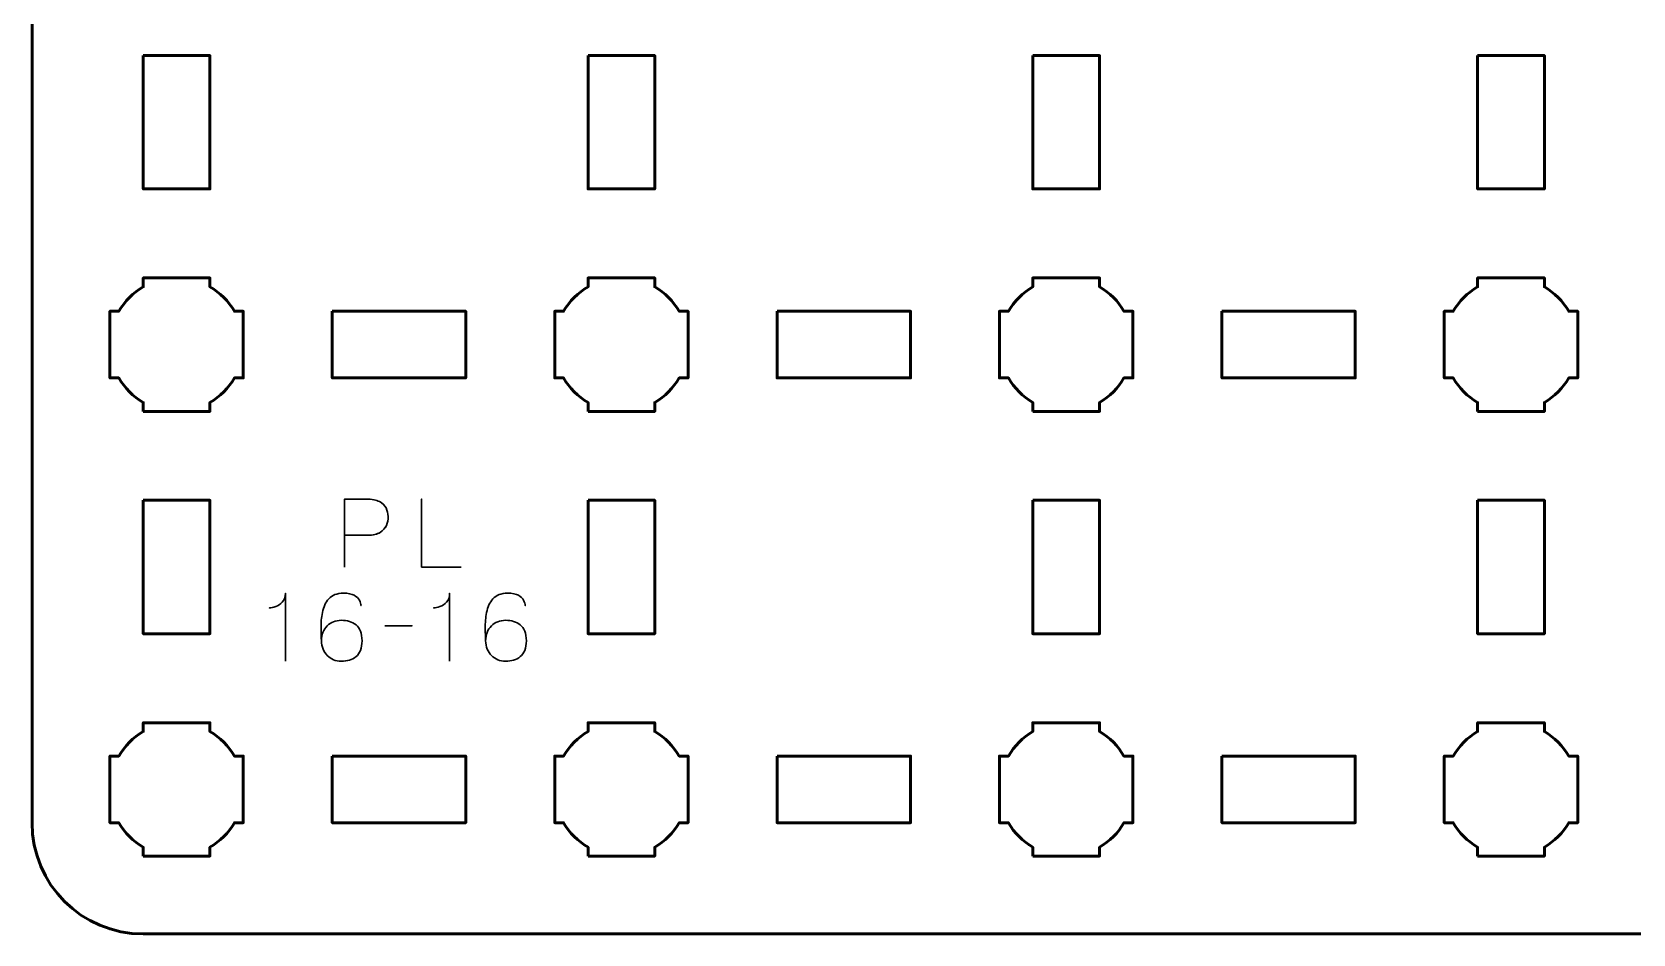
# Model space of a CAD drawing. Header units: centimetres. Extents: x -15.7 to 15.7, y -15.7 to 15.7.
# Drawn here: x -15.65 to -8.45, y -15.65 to -11.59 of the extents above; entities that cross this region are included whole.
import ezdxf

# ---------------------------------------------------------------- set-up
doc = ezdxf.new("R2010")
doc.units = ezdxf.units.CM
doc.header["$MEASUREMENT"] = 0
doc.layers.add('Layer 1', color=7, linetype='Continuous')

msp = doc.modelspace()

# ---------------------------------------------------------------- linework, layer by layer
at = {"layer": 'Layer 1', "lineweight": 53}
for points, knots in [([(-15.14993, 15.65004), (-15.14993, 15.65004), (15.14994, 15.65004), (15.14994, 15.65004), (15.14994, 15.65004), (15.42708, 15.65004), (15.65004, 15.42694), (15.65004, 15.14994), (15.65004, 15.14994), (15.65004, 15.14994), (15.65004, -15.14993), (15.65004, -15.14993), (15.65004, -15.14993), (15.65004, -15.42707), (15.42708, -15.65003), (15.14994, -15.65003), (15.14994, -15.65003), (15.14994, -15.65003), (-15.14993, -15.65003), (-15.14993, -15.65003), (-15.14993, -15.65003), (-15.42693, -15.65003), (-15.65003, -15.42707), (-15.65003, -15.14993), (-15.65003, -15.14993), (-15.65003, -15.14993), (-15.65003, 15.14994), (-15.65003, 15.14994), (-15.65003, 15.14994), (-15.65003, 15.42694), (-15.42693, 15.65004), (-15.14993, 15.65004)], [0, 0, 0, 0, 0.125, 0.125, 0.125, 0.125, 0.25, 0.25, 0.25, 0.25, 0.375, 0.375, 0.375, 0.375, 0.5, 0.5, 0.5, 0.5, 0.625, 0.625, 0.625, 0.625, 0.75, 0.75, 0.75, 0.75, 0.875, 0.875, 0.875, 0.875, 1, 1, 1, 1]), ([(-15.14993, -11.70001), (-15.14993, -11.70001), (-14.84993, -11.70001), (-14.84993, -11.70001), (-14.84993, -11.70001), (-14.84993, -11.70001), (-14.84993, -12.30002), (-14.84993, -12.30002), (-14.84993, -12.30002), (-14.84993, -12.30002), (-15.14993, -12.30002), (-15.14993, -12.30002), (-15.14993, -12.30002), (-15.14993, -12.30002), (-15.14993, -11.70001), (-15.14993, -11.70001)], [0, 0, 0, 0, 0.25, 0.25, 0.25, 0.25, 0.5, 0.5, 0.5, 0.5, 0.75, 0.75, 0.75, 0.75, 1, 1, 1, 1]), ([(-13.15, -11.70001), (-13.15, -11.70001), (-12.85, -11.70001), (-12.85, -11.70001), (-12.85, -11.70001), (-12.85, -11.70001), (-12.85, -12.30002), (-12.85, -12.30002), (-12.85, -12.30002), (-12.85, -12.30002), (-13.15, -12.30002), (-13.15, -12.30002), (-13.15, -12.30002), (-13.15, -12.30002), (-13.15, -11.70001), (-13.15, -11.70001)], [0, 0, 0, 0, 0.25, 0.25, 0.25, 0.25, 0.5, 0.5, 0.5, 0.5, 0.75, 0.75, 0.75, 0.75, 1, 1, 1, 1]), ([(-11.15007, -11.70001), (-11.15007, -11.70001), (-10.85006, -11.70001), (-10.85006, -11.70001), (-10.85006, -11.70001), (-10.85006, -11.70001), (-10.85006, -12.30002), (-10.85006, -12.30002), (-10.85006, -12.30002), (-10.85006, -12.30002), (-11.15007, -12.30002), (-11.15007, -12.30002), (-11.15007, -12.30002), (-11.15007, -12.30002), (-11.15007, -11.70001), (-11.15007, -11.70001)], [0, 0, 0, 0, 0.25, 0.25, 0.25, 0.25, 0.5, 0.5, 0.5, 0.5, 0.75, 0.75, 0.75, 0.75, 1, 1, 1, 1]), ([(-9.14996, -11.70001), (-9.14996, -11.70001), (-8.84995, -11.70001), (-8.84995, -11.70001), (-8.84995, -11.70001), (-8.84995, -11.70001), (-8.84995, -12.30002), (-8.84995, -12.30002), (-8.84995, -12.30002), (-8.84995, -12.30002), (-9.14996, -12.30002), (-9.14996, -12.30002), (-9.14996, -12.30002), (-9.14996, -12.30002), (-9.14996, -11.70001), (-9.14996, -11.70001)], [0, 0, 0, 0, 0.25, 0.25, 0.25, 0.25, 0.5, 0.5, 0.5, 0.5, 0.75, 0.75, 0.75, 0.75, 1, 1, 1, 1]), ([(-15.14993, -13.29993), (-15.14993, -13.29993), (-15.14993, -13.25982), (-15.14993, -13.25982), (-15.14993, -13.25982), (-15.19554, -13.2335), (-15.23347, -13.19547), (-15.25979, -13.15), (-15.25979, -13.15), (-15.25979, -13.15), (-15.3, -13.15), (-15.3, -13.15), (-15.3, -13.15), (-15.3, -13.15), (-15.3, -12.99993), (-15.3, -12.99993), (-15.3, -12.99993), (-15.3, -12.99993), (-15.3, -12.85), (-15.3, -12.85), (-15.3, -12.85), (-15.3, -12.85), (-15.25979, -12.85), (-15.25979, -12.85), (-15.25979, -12.85), (-15.23347, -12.80438), (-15.19554, -12.7665), (-15.14993, -12.74018), (-15.14993, -12.74018), (-15.14993, -12.74018), (-15.14993, -12.69993), (-15.14993, -12.69993), (-15.14993, -12.69993), (-15.14993, -12.69993), (-15, -12.69993), (-15, -12.69993), (-15, -12.69993), (-15, -12.69993), (-14.84993, -12.69993), (-14.84993, -12.69993), (-14.84993, -12.69993), (-14.84993, -12.69993), (-14.84993, -12.74018), (-14.84993, -12.74018), (-14.84993, -12.74018), (-14.80446, -12.7665), (-14.76643, -12.80438), (-14.74011, -12.85), (-14.74011, -12.85), (-14.74011, -12.85), (-14.7, -12.85), (-14.7, -12.85), (-14.7, -12.85), (-14.7, -12.85), (-14.7, -12.99993), (-14.7, -12.99993), (-14.7, -12.99993), (-14.7, -12.99993), (-14.7, -13.15), (-14.7, -13.15), (-14.7, -13.15), (-14.7, -13.15), (-14.74011, -13.15), (-14.74011, -13.15), (-14.74011, -13.15), (-14.76643, -13.19547), (-14.80446, -13.2335), (-14.84993, -13.25982), (-14.84993, -13.25982), (-14.84993, -13.25982), (-14.84993, -13.29993), (-14.84993, -13.29993), (-14.84993, -13.29993), (-14.84993, -13.29993), (-15, -13.29993), (-15, -13.29993), (-15, -13.29993), (-15, -13.29993), (-15.14993, -13.29993), (-15.14993, -13.29993)], [0, 0, 0, 0, 0.05, 0.05, 0.05, 0.05, 0.1, 0.1, 0.1, 0.1, 0.15, 0.15, 0.15, 0.15, 0.2, 0.2, 0.2, 0.2, 0.25, 0.25, 0.25, 0.25, 0.3, 0.3, 0.3, 0.3, 0.35, 0.35, 0.35, 0.35, 0.4, 0.4, 0.4, 0.4, 0.45, 0.45, 0.45, 0.45, 0.5, 0.5, 0.5, 0.5, 0.55, 0.55, 0.55, 0.55, 0.6, 0.6, 0.6, 0.6, 0.65, 0.65, 0.65, 0.65, 0.7, 0.7, 0.7, 0.7, 0.75, 0.75, 0.75, 0.75, 0.8, 0.8, 0.8, 0.8, 0.85, 0.85, 0.85, 0.85, 0.9, 0.9, 0.9, 0.9, 0.95, 0.95, 0.95, 0.95, 1, 1, 1, 1]), ([(-13.15, -13.29993), (-13.15, -13.29993), (-13.15, -13.25982), (-13.15, -13.25982), (-13.15, -13.25982), (-13.19547, -13.2335), (-13.2335, -13.19547), (-13.25982, -13.15), (-13.25982, -13.15), (-13.25982, -13.15), (-13.29993, -13.15), (-13.29993, -13.15), (-13.29993, -13.15), (-13.29993, -13.15), (-13.29993, -12.99993), (-13.29993, -12.99993), (-13.29993, -12.99993), (-13.29993, -12.99993), (-13.29993, -12.85), (-13.29993, -12.85), (-13.29993, -12.85), (-13.29993, -12.85), (-13.25982, -12.85), (-13.25982, -12.85), (-13.25982, -12.85), (-13.2335, -12.80438), (-13.19547, -12.7665), (-13.15, -12.74018), (-13.15, -12.74018), (-13.15, -12.74018), (-13.15, -12.69993), (-13.15, -12.69993), (-13.15, -12.69993), (-13.15, -12.69993), (-12.99993, -12.69993), (-12.99993, -12.69993), (-12.99993, -12.69993), (-12.99993, -12.69993), (-12.85, -12.69993), (-12.85, -12.69993), (-12.85, -12.69993), (-12.85, -12.69993), (-12.85, -12.74018), (-12.85, -12.74018), (-12.85, -12.74018), (-12.80452, -12.7665), (-12.76649, -12.80438), (-12.74018, -12.85), (-12.74018, -12.85), (-12.74018, -12.85), (-12.69992, -12.85), (-12.69992, -12.85), (-12.69992, -12.85), (-12.69992, -12.85), (-12.69992, -12.99993), (-12.69992, -12.99993), (-12.69992, -12.99993), (-12.69992, -12.99993), (-12.69992, -13.15), (-12.69992, -13.15), (-12.69992, -13.15), (-12.69992, -13.15), (-12.74018, -13.15), (-12.74018, -13.15), (-12.74018, -13.15), (-12.76649, -13.19547), (-12.80452, -13.2335), (-12.85, -13.25982), (-12.85, -13.25982), (-12.85, -13.25982), (-12.85, -13.29993), (-12.85, -13.29993), (-12.85, -13.29993), (-12.85, -13.29993), (-12.99993, -13.29993), (-12.99993, -13.29993), (-12.99993, -13.29993), (-12.99993, -13.29993), (-13.15, -13.29993), (-13.15, -13.29993)], [0, 0, 0, 0, 0.05, 0.05, 0.05, 0.05, 0.1, 0.1, 0.1, 0.1, 0.15, 0.15, 0.15, 0.15, 0.2, 0.2, 0.2, 0.2, 0.25, 0.25, 0.25, 0.25, 0.3, 0.3, 0.3, 0.3, 0.35, 0.35, 0.35, 0.35, 0.4, 0.4, 0.4, 0.4, 0.45, 0.45, 0.45, 0.45, 0.5, 0.5, 0.5, 0.5, 0.55, 0.55, 0.55, 0.55, 0.6, 0.6, 0.6, 0.6, 0.65, 0.65, 0.65, 0.65, 0.7, 0.7, 0.7, 0.7, 0.75, 0.75, 0.75, 0.75, 0.8, 0.8, 0.8, 0.8, 0.85, 0.85, 0.85, 0.85, 0.9, 0.9, 0.9, 0.9, 0.95, 0.95, 0.95, 0.95, 1, 1, 1, 1]), ([(-11.15007, -13.29993), (-11.15007, -13.29993), (-11.15007, -13.25982), (-11.15007, -13.25982), (-11.15007, -13.25982), (-11.19554, -13.2335), (-11.23343, -13.19547), (-11.25989, -13.15), (-11.25989, -13.15), (-11.25989, -13.15), (-11.3, -13.15), (-11.3, -13.15), (-11.3, -13.15), (-11.3, -13.15), (-11.3, -12.99993), (-11.3, -12.99993), (-11.3, -12.99993), (-11.3, -12.99993), (-11.3, -12.85), (-11.3, -12.85), (-11.3, -12.85), (-11.3, -12.85), (-11.25989, -12.85), (-11.25989, -12.85), (-11.25989, -12.85), (-11.23343, -12.80438), (-11.19554, -12.7665), (-11.15007, -12.74018), (-11.15007, -12.74018), (-11.15007, -12.74018), (-11.15007, -12.69993), (-11.15007, -12.69993), (-11.15007, -12.69993), (-11.15007, -12.69993), (-10.99999, -12.69993), (-10.99999, -12.69993), (-10.99999, -12.69993), (-10.99999, -12.69993), (-10.85006, -12.69993), (-10.85006, -12.69993), (-10.85006, -12.69993), (-10.85006, -12.69993), (-10.85006, -12.74018), (-10.85006, -12.74018), (-10.85006, -12.74018), (-10.80445, -12.7665), (-10.76653, -12.80438), (-10.74021, -12.85), (-10.74021, -12.85), (-10.74021, -12.85), (-10.69999, -12.85), (-10.69999, -12.85), (-10.69999, -12.85), (-10.69999, -12.85), (-10.69999, -12.99993), (-10.69999, -12.99993), (-10.69999, -12.99993), (-10.69999, -12.99993), (-10.69999, -13.15), (-10.69999, -13.15), (-10.69999, -13.15), (-10.69999, -13.15), (-10.74021, -13.15), (-10.74021, -13.15), (-10.74021, -13.15), (-10.76653, -13.19547), (-10.80445, -13.2335), (-10.85006, -13.25982), (-10.85006, -13.25982), (-10.85006, -13.25982), (-10.85006, -13.29993), (-10.85006, -13.29993), (-10.85006, -13.29993), (-10.85006, -13.29993), (-10.99999, -13.29993), (-10.99999, -13.29993), (-10.99999, -13.29993), (-10.99999, -13.29993), (-11.15007, -13.29993), (-11.15007, -13.29993)], [0, 0, 0, 0, 0.05, 0.05, 0.05, 0.05, 0.1, 0.1, 0.1, 0.1, 0.15, 0.15, 0.15, 0.15, 0.2, 0.2, 0.2, 0.2, 0.25, 0.25, 0.25, 0.25, 0.3, 0.3, 0.3, 0.3, 0.35, 0.35, 0.35, 0.35, 0.4, 0.4, 0.4, 0.4, 0.45, 0.45, 0.45, 0.45, 0.5, 0.5, 0.5, 0.5, 0.55, 0.55, 0.55, 0.55, 0.6, 0.6, 0.6, 0.6, 0.65, 0.65, 0.65, 0.65, 0.7, 0.7, 0.7, 0.7, 0.75, 0.75, 0.75, 0.75, 0.8, 0.8, 0.8, 0.8, 0.85, 0.85, 0.85, 0.85, 0.9, 0.9, 0.9, 0.9, 0.95, 0.95, 0.95, 0.95, 1, 1, 1, 1]), ([(-9.14996, -13.29993), (-9.14996, -13.29993), (-9.14996, -13.25982), (-9.14996, -13.25982), (-9.14996, -13.25982), (-9.19557, -13.2335), (-9.23346, -13.19547), (-9.25978, -13.15), (-9.25978, -13.15), (-9.25978, -13.15), (-9.30003, -13.15), (-9.30003, -13.15), (-9.30003, -13.15), (-9.30003, -13.15), (-9.30003, -12.99993), (-9.30003, -12.99993), (-9.30003, -12.99993), (-9.30003, -12.99993), (-9.30003, -12.85), (-9.30003, -12.85), (-9.30003, -12.85), (-9.30003, -12.85), (-9.25978, -12.85), (-9.25978, -12.85), (-9.25978, -12.85), (-9.23346, -12.80438), (-9.19557, -12.7665), (-9.14996, -12.74018), (-9.14996, -12.74018), (-9.14996, -12.74018), (-9.14996, -12.69993), (-9.14996, -12.69993), (-9.14996, -12.69993), (-9.14996, -12.69993), (-9.00003, -12.69993), (-9.00003, -12.69993), (-9.00003, -12.69993), (-9.00003, -12.69993), (-8.84995, -12.69993), (-8.84995, -12.69993), (-8.84995, -12.69993), (-8.84995, -12.69993), (-8.84995, -12.74018), (-8.84995, -12.74018), (-8.84995, -12.74018), (-8.80448, -12.7665), (-8.76645, -12.80438), (-8.74013, -12.85), (-8.74013, -12.85), (-8.74013, -12.85), (-8.70002, -12.85), (-8.70002, -12.85), (-8.70002, -12.85), (-8.70002, -12.85), (-8.70002, -12.99993), (-8.70002, -12.99993), (-8.70002, -12.99993), (-8.70002, -12.99993), (-8.70002, -13.15), (-8.70002, -13.15), (-8.70002, -13.15), (-8.70002, -13.15), (-8.74013, -13.15), (-8.74013, -13.15), (-8.74013, -13.15), (-8.76645, -13.19547), (-8.80448, -13.2335), (-8.84995, -13.25982), (-8.84995, -13.25982), (-8.84995, -13.25982), (-8.84995, -13.29993), (-8.84995, -13.29993), (-8.84995, -13.29993), (-8.84995, -13.29993), (-9.00003, -13.29993), (-9.00003, -13.29993), (-9.00003, -13.29993), (-9.00003, -13.29993), (-9.14996, -13.29993), (-9.14996, -13.29993)], [0, 0, 0, 0, 0.05, 0.05, 0.05, 0.05, 0.1, 0.1, 0.1, 0.1, 0.15, 0.15, 0.15, 0.15, 0.2, 0.2, 0.2, 0.2, 0.25, 0.25, 0.25, 0.25, 0.3, 0.3, 0.3, 0.3, 0.35, 0.35, 0.35, 0.35, 0.4, 0.4, 0.4, 0.4, 0.45, 0.45, 0.45, 0.45, 0.5, 0.5, 0.5, 0.5, 0.55, 0.55, 0.55, 0.55, 0.6, 0.6, 0.6, 0.6, 0.65, 0.65, 0.65, 0.65, 0.7, 0.7, 0.7, 0.7, 0.75, 0.75, 0.75, 0.75, 0.8, 0.8, 0.8, 0.8, 0.85, 0.85, 0.85, 0.85, 0.9, 0.9, 0.9, 0.9, 0.95, 0.95, 0.95, 0.95, 1, 1, 1, 1]), ([(-14.29998, -12.85), (-14.29998, -12.85), (-13.69998, -12.85), (-13.69998, -12.85), (-13.69998, -12.85), (-13.69998, -12.85), (-13.69998, -13.15), (-13.69998, -13.15), (-13.69998, -13.15), (-13.69998, -13.15), (-14.29998, -13.15), (-14.29998, -13.15), (-14.29998, -13.15), (-14.29998, -13.15), (-14.29998, -12.85), (-14.29998, -12.85)], [0, 0, 0, 0, 0.25, 0.25, 0.25, 0.25, 0.5, 0.5, 0.5, 0.5, 0.75, 0.75, 0.75, 0.75, 1, 1, 1, 1]), ([(-12.30002, -12.85), (-12.30002, -12.85), (-11.70001, -12.85), (-11.70001, -12.85), (-11.70001, -12.85), (-11.70001, -12.85), (-11.70001, -13.15), (-11.70001, -13.15), (-11.70001, -13.15), (-11.70001, -13.15), (-12.30002, -13.15), (-12.30002, -13.15), (-12.30002, -13.15), (-12.30002, -13.15), (-12.30002, -12.85), (-12.30002, -12.85)], [0, 0, 0, 0, 0.25, 0.25, 0.25, 0.25, 0.5, 0.5, 0.5, 0.5, 0.75, 0.75, 0.75, 0.75, 1, 1, 1, 1]), ([(-10.29994, -12.85), (-10.29994, -12.85), (-9.69994, -12.85), (-9.69994, -12.85), (-9.69994, -12.85), (-9.69994, -12.85), (-9.69994, -13.15), (-9.69994, -13.15), (-9.69994, -13.15), (-9.69994, -13.15), (-10.29994, -13.15), (-10.29994, -13.15), (-10.29994, -13.15), (-10.29994, -13.15), (-10.29994, -12.85), (-10.29994, -12.85)], [0, 0, 0, 0, 0.25, 0.25, 0.25, 0.25, 0.5, 0.5, 0.5, 0.5, 0.75, 0.75, 0.75, 0.75, 1, 1, 1, 1]), ([(-15.14993, -13.69998), (-15.14993, -13.69998), (-14.84993, -13.69998), (-14.84993, -13.69998), (-14.84993, -13.69998), (-14.84993, -13.69998), (-14.84993, -14.29998), (-14.84993, -14.29998), (-14.84993, -14.29998), (-14.84993, -14.29998), (-15.14993, -14.29998), (-15.14993, -14.29998), (-15.14993, -14.29998), (-15.14993, -14.29998), (-15.14993, -13.69998), (-15.14993, -13.69998)], [0, 0, 0, 0, 0.25, 0.25, 0.25, 0.25, 0.5, 0.5, 0.5, 0.5, 0.75, 0.75, 0.75, 0.75, 1, 1, 1, 1]), ([(-13.15, -13.69998), (-13.15, -13.69998), (-12.85, -13.69998), (-12.85, -13.69998), (-12.85, -13.69998), (-12.85, -13.69998), (-12.85, -14.29998), (-12.85, -14.29998), (-12.85, -14.29998), (-12.85, -14.29998), (-13.15, -14.29998), (-13.15, -14.29998), (-13.15, -14.29998), (-13.15, -14.29998), (-13.15, -13.69998), (-13.15, -13.69998)], [0, 0, 0, 0, 0.25, 0.25, 0.25, 0.25, 0.5, 0.5, 0.5, 0.5, 0.75, 0.75, 0.75, 0.75, 1, 1, 1, 1]), ([(-11.15007, -13.69998), (-11.15007, -13.69998), (-10.85006, -13.69998), (-10.85006, -13.69998), (-10.85006, -13.69998), (-10.85006, -13.69998), (-10.85006, -14.29998), (-10.85006, -14.29998), (-10.85006, -14.29998), (-10.85006, -14.29998), (-11.15007, -14.29998), (-11.15007, -14.29998), (-11.15007, -14.29998), (-11.15007, -14.29998), (-11.15007, -13.69998), (-11.15007, -13.69998)], [0, 0, 0, 0, 0.25, 0.25, 0.25, 0.25, 0.5, 0.5, 0.5, 0.5, 0.75, 0.75, 0.75, 0.75, 1, 1, 1, 1]), ([(-9.14996, -13.69998), (-9.14996, -13.69998), (-8.84995, -13.69998), (-8.84995, -13.69998), (-8.84995, -13.69998), (-8.84995, -13.69998), (-8.84995, -14.29998), (-8.84995, -14.29998), (-8.84995, -14.29998), (-8.84995, -14.29998), (-9.14996, -14.29998), (-9.14996, -14.29998), (-9.14996, -14.29998), (-9.14996, -14.29998), (-9.14996, -13.69998), (-9.14996, -13.69998)], [0, 0, 0, 0, 0.25, 0.25, 0.25, 0.25, 0.5, 0.5, 0.5, 0.5, 0.75, 0.75, 0.75, 0.75, 1, 1, 1, 1]), ([(-15.14993, -15.3), (-15.14993, -15.3), (-15.14993, -15.25975), (-15.14993, -15.25975), (-15.14993, -15.25975), (-15.19554, -15.23343), (-15.23347, -15.19541), (-15.25979, -15.14993), (-15.25979, -15.14993), (-15.25979, -15.14993), (-15.3, -15.14993), (-15.3, -15.14993), (-15.3, -15.14993), (-15.3, -15.14993), (-15.3, -15), (-15.3, -15), (-15.3, -15), (-15.3, -15), (-15.3, -14.84993), (-15.3, -14.84993), (-15.3, -14.84993), (-15.3, -14.84993), (-15.25979, -14.84993), (-15.25979, -14.84993), (-15.25979, -14.84993), (-15.23347, -14.80446), (-15.19554, -14.76643), (-15.14993, -14.74011), (-15.14993, -14.74011), (-15.14993, -14.74011), (-15.14993, -14.7), (-15.14993, -14.7), (-15.14993, -14.7), (-15.14993, -14.7), (-15, -14.7), (-15, -14.7), (-15, -14.7), (-15, -14.7), (-14.84993, -14.7), (-14.84993, -14.7), (-14.84993, -14.7), (-14.84993, -14.7), (-14.84993, -14.74011), (-14.84993, -14.74011), (-14.84993, -14.74011), (-14.80446, -14.76643), (-14.76643, -14.80446), (-14.74011, -14.84993), (-14.74011, -14.84993), (-14.74011, -14.84993), (-14.7, -14.84993), (-14.7, -14.84993), (-14.7, -14.84993), (-14.7, -14.84993), (-14.7, -15), (-14.7, -15), (-14.7, -15), (-14.7, -15), (-14.7, -15.14993), (-14.7, -15.14993), (-14.7, -15.14993), (-14.7, -15.14993), (-14.74011, -15.14993), (-14.74011, -15.14993), (-14.74011, -15.14993), (-14.76643, -15.19541), (-14.80446, -15.23343), (-14.84993, -15.25975), (-14.84993, -15.25975), (-14.84993, -15.25975), (-14.84993, -15.3), (-14.84993, -15.3), (-14.84993, -15.3), (-14.84993, -15.3), (-15, -15.3), (-15, -15.3), (-15, -15.3), (-15, -15.3), (-15.14993, -15.3), (-15.14993, -15.3)], [0, 0, 0, 0, 0.05, 0.05, 0.05, 0.05, 0.1, 0.1, 0.1, 0.1, 0.15, 0.15, 0.15, 0.15, 0.2, 0.2, 0.2, 0.2, 0.25, 0.25, 0.25, 0.25, 0.3, 0.3, 0.3, 0.3, 0.35, 0.35, 0.35, 0.35, 0.4, 0.4, 0.4, 0.4, 0.45, 0.45, 0.45, 0.45, 0.5, 0.5, 0.5, 0.5, 0.55, 0.55, 0.55, 0.55, 0.6, 0.6, 0.6, 0.6, 0.65, 0.65, 0.65, 0.65, 0.7, 0.7, 0.7, 0.7, 0.75, 0.75, 0.75, 0.75, 0.8, 0.8, 0.8, 0.8, 0.85, 0.85, 0.85, 0.85, 0.9, 0.9, 0.9, 0.9, 0.95, 0.95, 0.95, 0.95, 1, 1, 1, 1]), ([(-13.15, -15.3), (-13.15, -15.3), (-13.15, -15.25975), (-13.15, -15.25975), (-13.15, -15.25975), (-13.19547, -15.23343), (-13.2335, -15.19541), (-13.25982, -15.14993), (-13.25982, -15.14993), (-13.25982, -15.14993), (-13.29993, -15.14993), (-13.29993, -15.14993), (-13.29993, -15.14993), (-13.29993, -15.14993), (-13.29993, -15), (-13.29993, -15), (-13.29993, -15), (-13.29993, -15), (-13.29993, -14.84993), (-13.29993, -14.84993), (-13.29993, -14.84993), (-13.29993, -14.84993), (-13.25982, -14.84993), (-13.25982, -14.84993), (-13.25982, -14.84993), (-13.2335, -14.80446), (-13.19547, -14.76643), (-13.15, -14.74011), (-13.15, -14.74011), (-13.15, -14.74011), (-13.15, -14.7), (-13.15, -14.7), (-13.15, -14.7), (-13.15, -14.7), (-12.99993, -14.7), (-12.99993, -14.7), (-12.99993, -14.7), (-12.99993, -14.7), (-12.85, -14.7), (-12.85, -14.7), (-12.85, -14.7), (-12.85, -14.7), (-12.85, -14.74011), (-12.85, -14.74011), (-12.85, -14.74011), (-12.80452, -14.76643), (-12.76649, -14.80446), (-12.74018, -14.84993), (-12.74018, -14.84993), (-12.74018, -14.84993), (-12.69992, -14.84993), (-12.69992, -14.84993), (-12.69992, -14.84993), (-12.69992, -14.84993), (-12.69992, -15), (-12.69992, -15), (-12.69992, -15), (-12.69992, -15), (-12.69992, -15.14993), (-12.69992, -15.14993), (-12.69992, -15.14993), (-12.69992, -15.14993), (-12.74018, -15.14993), (-12.74018, -15.14993), (-12.74018, -15.14993), (-12.76649, -15.19541), (-12.80452, -15.23343), (-12.85, -15.25975), (-12.85, -15.25975), (-12.85, -15.25975), (-12.85, -15.3), (-12.85, -15.3), (-12.85, -15.3), (-12.85, -15.3), (-12.99993, -15.3), (-12.99993, -15.3), (-12.99993, -15.3), (-12.99993, -15.3), (-13.15, -15.3), (-13.15, -15.3)], [0, 0, 0, 0, 0.05, 0.05, 0.05, 0.05, 0.1, 0.1, 0.1, 0.1, 0.15, 0.15, 0.15, 0.15, 0.2, 0.2, 0.2, 0.2, 0.25, 0.25, 0.25, 0.25, 0.3, 0.3, 0.3, 0.3, 0.35, 0.35, 0.35, 0.35, 0.4, 0.4, 0.4, 0.4, 0.45, 0.45, 0.45, 0.45, 0.5, 0.5, 0.5, 0.5, 0.55, 0.55, 0.55, 0.55, 0.6, 0.6, 0.6, 0.6, 0.65, 0.65, 0.65, 0.65, 0.7, 0.7, 0.7, 0.7, 0.75, 0.75, 0.75, 0.75, 0.8, 0.8, 0.8, 0.8, 0.85, 0.85, 0.85, 0.85, 0.9, 0.9, 0.9, 0.9, 0.95, 0.95, 0.95, 0.95, 1, 1, 1, 1]), ([(-11.15007, -15.3), (-11.15007, -15.3), (-11.15007, -15.25975), (-11.15007, -15.25975), (-11.15007, -15.25975), (-11.19554, -15.23343), (-11.23343, -15.19541), (-11.25989, -15.14993), (-11.25989, -15.14993), (-11.25989, -15.14993), (-11.3, -15.14993), (-11.3, -15.14993), (-11.3, -15.14993), (-11.3, -15.14993), (-11.3, -15), (-11.3, -15), (-11.3, -15), (-11.3, -15), (-11.3, -14.84993), (-11.3, -14.84993), (-11.3, -14.84993), (-11.3, -14.84993), (-11.25989, -14.84993), (-11.25989, -14.84993), (-11.25989, -14.84993), (-11.23343, -14.80446), (-11.19554, -14.76643), (-11.15007, -14.74011), (-11.15007, -14.74011), (-11.15007, -14.74011), (-11.15007, -14.7), (-11.15007, -14.7), (-11.15007, -14.7), (-11.15007, -14.7), (-10.99999, -14.7), (-10.99999, -14.7), (-10.99999, -14.7), (-10.99999, -14.7), (-10.85006, -14.7), (-10.85006, -14.7), (-10.85006, -14.7), (-10.85006, -14.7), (-10.85006, -14.74011), (-10.85006, -14.74011), (-10.85006, -14.74011), (-10.80445, -14.76643), (-10.76653, -14.80446), (-10.74021, -14.84993), (-10.74021, -14.84993), (-10.74021, -14.84993), (-10.69999, -14.84993), (-10.69999, -14.84993), (-10.69999, -14.84993), (-10.69999, -14.84993), (-10.69999, -15), (-10.69999, -15), (-10.69999, -15), (-10.69999, -15), (-10.69999, -15.14993), (-10.69999, -15.14993), (-10.69999, -15.14993), (-10.69999, -15.14993), (-10.74021, -15.14993), (-10.74021, -15.14993), (-10.74021, -15.14993), (-10.76653, -15.19541), (-10.80445, -15.23343), (-10.85006, -15.25975), (-10.85006, -15.25975), (-10.85006, -15.25975), (-10.85006, -15.3), (-10.85006, -15.3), (-10.85006, -15.3), (-10.85006, -15.3), (-10.99999, -15.3), (-10.99999, -15.3), (-10.99999, -15.3), (-10.99999, -15.3), (-11.15007, -15.3), (-11.15007, -15.3)], [0, 0, 0, 0, 0.05, 0.05, 0.05, 0.05, 0.1, 0.1, 0.1, 0.1, 0.15, 0.15, 0.15, 0.15, 0.2, 0.2, 0.2, 0.2, 0.25, 0.25, 0.25, 0.25, 0.3, 0.3, 0.3, 0.3, 0.35, 0.35, 0.35, 0.35, 0.4, 0.4, 0.4, 0.4, 0.45, 0.45, 0.45, 0.45, 0.5, 0.5, 0.5, 0.5, 0.55, 0.55, 0.55, 0.55, 0.6, 0.6, 0.6, 0.6, 0.65, 0.65, 0.65, 0.65, 0.7, 0.7, 0.7, 0.7, 0.75, 0.75, 0.75, 0.75, 0.8, 0.8, 0.8, 0.8, 0.85, 0.85, 0.85, 0.85, 0.9, 0.9, 0.9, 0.9, 0.95, 0.95, 0.95, 0.95, 1, 1, 1, 1]), ([(-9.14996, -15.3), (-9.14996, -15.3), (-9.14996, -15.25975), (-9.14996, -15.25975), (-9.14996, -15.25975), (-9.19557, -15.23343), (-9.23346, -15.19541), (-9.25978, -15.14993), (-9.25978, -15.14993), (-9.25978, -15.14993), (-9.30003, -15.14993), (-9.30003, -15.14993), (-9.30003, -15.14993), (-9.30003, -15.14993), (-9.30003, -15), (-9.30003, -15), (-9.30003, -15), (-9.30003, -15), (-9.30003, -14.84993), (-9.30003, -14.84993), (-9.30003, -14.84993), (-9.30003, -14.84993), (-9.25978, -14.84993), (-9.25978, -14.84993), (-9.25978, -14.84993), (-9.23346, -14.80446), (-9.19557, -14.76643), (-9.14996, -14.74011), (-9.14996, -14.74011), (-9.14996, -14.74011), (-9.14996, -14.7), (-9.14996, -14.7), (-9.14996, -14.7), (-9.14996, -14.7), (-9.00003, -14.7), (-9.00003, -14.7), (-9.00003, -14.7), (-9.00003, -14.7), (-8.84995, -14.7), (-8.84995, -14.7), (-8.84995, -14.7), (-8.84995, -14.7), (-8.84995, -14.74011), (-8.84995, -14.74011), (-8.84995, -14.74011), (-8.80448, -14.76643), (-8.76645, -14.80446), (-8.74013, -14.84993), (-8.74013, -14.84993), (-8.74013, -14.84993), (-8.70002, -14.84993), (-8.70002, -14.84993), (-8.70002, -14.84993), (-8.70002, -14.84993), (-8.70002, -15), (-8.70002, -15), (-8.70002, -15), (-8.70002, -15), (-8.70002, -15.14993), (-8.70002, -15.14993), (-8.70002, -15.14993), (-8.70002, -15.14993), (-8.74013, -15.14993), (-8.74013, -15.14993), (-8.74013, -15.14993), (-8.76645, -15.19541), (-8.80448, -15.23343), (-8.84995, -15.25975), (-8.84995, -15.25975), (-8.84995, -15.25975), (-8.84995, -15.3), (-8.84995, -15.3), (-8.84995, -15.3), (-8.84995, -15.3), (-9.00003, -15.3), (-9.00003, -15.3), (-9.00003, -15.3), (-9.00003, -15.3), (-9.14996, -15.3), (-9.14996, -15.3)], [0, 0, 0, 0, 0.05, 0.05, 0.05, 0.05, 0.1, 0.1, 0.1, 0.1, 0.15, 0.15, 0.15, 0.15, 0.2, 0.2, 0.2, 0.2, 0.25, 0.25, 0.25, 0.25, 0.3, 0.3, 0.3, 0.3, 0.35, 0.35, 0.35, 0.35, 0.4, 0.4, 0.4, 0.4, 0.45, 0.45, 0.45, 0.45, 0.5, 0.5, 0.5, 0.5, 0.55, 0.55, 0.55, 0.55, 0.6, 0.6, 0.6, 0.6, 0.65, 0.65, 0.65, 0.65, 0.7, 0.7, 0.7, 0.7, 0.75, 0.75, 0.75, 0.75, 0.8, 0.8, 0.8, 0.8, 0.85, 0.85, 0.85, 0.85, 0.9, 0.9, 0.9, 0.9, 0.95, 0.95, 0.95, 0.95, 1, 1, 1, 1]), ([(-14.29998, -14.84993), (-14.29998, -14.84993), (-13.69998, -14.84993), (-13.69998, -14.84993), (-13.69998, -14.84993), (-13.69998, -14.84993), (-13.69998, -15.14993), (-13.69998, -15.14993), (-13.69998, -15.14993), (-13.69998, -15.14993), (-14.29998, -15.14993), (-14.29998, -15.14993), (-14.29998, -15.14993), (-14.29998, -15.14993), (-14.29998, -14.84993), (-14.29998, -14.84993)], [0, 0, 0, 0, 0.25, 0.25, 0.25, 0.25, 0.5, 0.5, 0.5, 0.5, 0.75, 0.75, 0.75, 0.75, 1, 1, 1, 1]), ([(-12.30002, -14.84993), (-12.30002, -14.84993), (-11.70001, -14.84993), (-11.70001, -14.84993), (-11.70001, -14.84993), (-11.70001, -14.84993), (-11.70001, -15.14993), (-11.70001, -15.14993), (-11.70001, -15.14993), (-11.70001, -15.14993), (-12.30002, -15.14993), (-12.30002, -15.14993), (-12.30002, -15.14993), (-12.30002, -15.14993), (-12.30002, -14.84993), (-12.30002, -14.84993)], [0, 0, 0, 0, 0.25, 0.25, 0.25, 0.25, 0.5, 0.5, 0.5, 0.5, 0.75, 0.75, 0.75, 0.75, 1, 1, 1, 1]), ([(-10.29994, -14.84993), (-10.29994, -14.84993), (-9.69994, -14.84993), (-9.69994, -14.84993), (-9.69994, -14.84993), (-9.69994, -14.84993), (-9.69994, -15.14993), (-9.69994, -15.14993), (-9.69994, -15.14993), (-9.69994, -15.14993), (-10.29994, -15.14993), (-10.29994, -15.14993), (-10.29994, -15.14993), (-10.29994, -15.14993), (-10.29994, -14.84993), (-10.29994, -14.84993)], [0, 0, 0, 0, 0.25, 0.25, 0.25, 0.25, 0.5, 0.5, 0.5, 0.5, 0.75, 0.75, 0.75, 0.75, 1, 1, 1, 1])]:
    msp.add_open_spline(points, degree=3, knots=knots, dxfattribs=at)
at = {"layer": 'Layer 1', "color": 40, "lineweight": 30}
for points, knots in [([(-14.24456, -13.99998), (-14.24456, -13.99998), (-14.24456, -13.69472), (-14.24456, -13.69472), (-14.24456, -13.69472), (-14.24456, -13.69472), (-14.14727, -13.69472), (-14.14727, -13.69472), (-14.14727, -13.69472), (-14.12165, -13.69501), (-14.10165, -13.69871), (-14.08747, -13.70591), (-14.08747, -13.70591), (-14.07357, -13.71321), (-14.06376, -13.7227), (-14.05812, -13.73455), (-14.05812, -13.73455), (-14.05262, -13.74641), (-14.04958, -13.75921), (-14.04902, -13.77301), (-14.04902, -13.77301), (-14.04835, -13.78705), (-14.05068, -13.80042), (-14.05618, -13.81312), (-14.05618, -13.81312), (-14.06172, -13.82578), (-14.07121, -13.83626), (-14.08444, -13.84437), (-14.08444, -13.84437), (-14.09795, -13.85252), (-14.11615, -13.85665), (-14.13929, -13.85693), (-14.13929, -13.85693), (-14.13929, -13.85693), (-14.24456, -13.85693), (-14.24456, -13.85693), (-14.24456, -13.85693), (-14.24456, -13.85693), (-14.13929, -13.85693), (-14.13929, -13.85693), (-14.13929, -13.85693), (-14.11654, -13.85665), (-14.09851, -13.85252), (-14.085, -13.84437), (-14.085, -13.84437), (-14.07163, -13.83626), (-14.0621, -13.82578), (-14.05646, -13.81312), (-14.05646, -13.81312), (-14.05096, -13.80042), (-14.04849, -13.78705), (-14.04902, -13.77301), (-14.04902, -13.77301), (-14.04958, -13.75921), (-14.05262, -13.74641), (-14.05826, -13.73455), (-14.05826, -13.73455), (-14.06405, -13.7227), (-14.07396, -13.71321), (-14.08789, -13.70591), (-14.08789, -13.70591), (-14.10207, -13.69871), (-14.12194, -13.69501), (-14.14727, -13.69472), (-14.14727, -13.69472), (-14.14727, -13.69472), (-14.24456, -13.69472), (-14.24456, -13.69472), (-14.24456, -13.69472), (-14.24456, -13.69472), (-14.24456, -13.99998), (-14.24456, -13.99998)], [0, 0, 0, 0, 0.0555556, 0.0555556, 0.0555556, 0.0555556, 0.1111111, 0.1111111, 0.1111111, 0.1111111, 0.1666667, 0.1666667, 0.1666667, 0.1666667, 0.2222222, 0.2222222, 0.2222222, 0.2222222, 0.2777778, 0.2777778, 0.2777778, 0.2777778, 0.3333333, 0.3333333, 0.3333333, 0.3333333, 0.3888889, 0.3888889, 0.3888889, 0.3888889, 0.4444444, 0.4444444, 0.4444444, 0.4444444, 0.5, 0.5, 0.5, 0.5, 0.5555556, 0.5555556, 0.5555556, 0.5555556, 0.6111111, 0.6111111, 0.6111111, 0.6111111, 0.6666667, 0.6666667, 0.6666667, 0.6666667, 0.7222222, 0.7222222, 0.7222222, 0.7222222, 0.7777778, 0.7777778, 0.7777778, 0.7777778, 0.8333333, 0.8333333, 0.8333333, 0.8333333, 0.8888889, 0.8888889, 0.8888889, 0.8888889, 0.9444444, 0.9444444, 0.9444444, 0.9444444, 1, 1, 1, 1]), ([(-13.71995, -13.99998), (-13.71995, -13.99998), (-13.89813, -13.99998), (-13.89813, -13.99998), (-13.89813, -13.99998), (-13.89813, -13.99998), (-13.89813, -13.69472), (-13.89813, -13.69472), (-13.89813, -13.69472), (-13.89813, -13.69472), (-13.89813, -13.99998), (-13.89813, -13.99998), (-13.89813, -13.99998), (-13.89813, -13.99998), (-13.71995, -13.99998), (-13.71995, -13.99998)], [0, 0, 0, 0, 0.25, 0.25, 0.25, 0.25, 0.5, 0.5, 0.5, 0.5, 0.75, 0.75, 0.75, 0.75, 1, 1, 1, 1]), ([(-14.51066, -14.42332), (-14.51066, -14.42332), (-14.51066, -14.11806), (-14.51066, -14.11806), (-14.51066, -14.11806), (-14.51123, -14.13527), (-14.51578, -14.14864), (-14.5246, -14.15803), (-14.5246, -14.15803), (-14.53342, -14.16755), (-14.54347, -14.17415), (-14.55448, -14.17789), (-14.55448, -14.17789), (-14.5658, -14.18173), (-14.57515, -14.18378), (-14.58259, -14.18406), (-14.58259, -14.18406), (-14.57515, -14.18378), (-14.5658, -14.18173), (-14.55448, -14.17789), (-14.55448, -14.17789), (-14.54347, -14.17415), (-14.53342, -14.16755), (-14.5246, -14.15803), (-14.5246, -14.15803), (-14.51578, -14.14864), (-14.51123, -14.13527), (-14.51066, -14.11806), (-14.51066, -14.11806), (-14.51066, -14.11806), (-14.51066, -14.42332), (-14.51066, -14.42332)], [0, 0, 0, 0, 0.125, 0.125, 0.125, 0.125, 0.25, 0.25, 0.25, 0.25, 0.375, 0.375, 0.375, 0.375, 0.5, 0.5, 0.5, 0.5, 0.625, 0.625, 0.625, 0.625, 0.75, 0.75, 0.75, 0.75, 0.875, 0.875, 0.875, 0.875, 1, 1, 1, 1]), ([(-14.3486, -14.33138), (-14.34821, -14.30369), (-14.33967, -14.2815), (-14.32298, -14.26495), (-14.32298, -14.26495), (-14.30644, -14.24844), (-14.2851, -14.24001), (-14.25892, -14.23962), (-14.25892, -14.23962), (-14.23271, -14.2392), (-14.21066, -14.24594), (-14.19302, -14.26002), (-14.19302, -14.26002), (-14.17552, -14.27406), (-14.16642, -14.2979), (-14.16575, -14.33138), (-14.16575, -14.33138), (-14.16642, -14.36514), (-14.17552, -14.38899), (-14.19302, -14.40303), (-14.19302, -14.40303), (-14.21066, -14.41697), (-14.23271, -14.4237), (-14.25892, -14.42332), (-14.25892, -14.42332), (-14.2851, -14.42303), (-14.30616, -14.4146), (-14.32228, -14.39809), (-14.32228, -14.39809), (-14.33868, -14.38155), (-14.3475, -14.35936), (-14.3486, -14.33138), (-14.3486, -14.33138), (-14.34958, -14.31706), (-14.35011, -14.29819), (-14.35054, -14.27476), (-14.35054, -14.27476), (-14.3511, -14.25144), (-14.34902, -14.22777), (-14.34433, -14.20378), (-14.34433, -14.20378), (-14.33978, -14.17979), (-14.33029, -14.15954), (-14.31568, -14.143), (-14.31568, -14.143), (-14.30122, -14.12645), (-14.27931, -14.11792), (-14.24996, -14.11725), (-14.24996, -14.11725), (-14.22886, -14.11763), (-14.2126, -14.12095), (-14.20131, -14.12716), (-14.20131, -14.12716), (-14.18999, -14.13351), (-14.1823, -14.14095), (-14.17789, -14.14949), (-14.17789, -14.14949), (-14.17362, -14.15817), (-14.17111, -14.16614), (-14.17044, -14.17358), (-14.17044, -14.17358), (-14.17111, -14.16614), (-14.17362, -14.15817), (-14.17789, -14.14949), (-14.17789, -14.14949), (-14.1823, -14.14095), (-14.18999, -14.13351), (-14.20131, -14.12716), (-14.20131, -14.12716), (-14.2126, -14.12095), (-14.22886, -14.11763), (-14.24996, -14.11725), (-14.24996, -14.11725), (-14.27931, -14.11792), (-14.30122, -14.12645), (-14.31568, -14.143), (-14.31568, -14.143), (-14.33029, -14.15954), (-14.33978, -14.17979), (-14.34433, -14.20378), (-14.34433, -14.20378), (-14.34902, -14.22777), (-14.3511, -14.25144), (-14.35054, -14.27476), (-14.35054, -14.27476), (-14.35011, -14.29819), (-14.34958, -14.31706), (-14.3486, -14.33138), (-14.3486, -14.33138), (-14.3475, -14.35936), (-14.33868, -14.38155), (-14.32228, -14.39809), (-14.32228, -14.39809), (-14.30616, -14.4146), (-14.2851, -14.42303), (-14.25892, -14.42332), (-14.25892, -14.42332), (-14.23271, -14.4237), (-14.21066, -14.41697), (-14.19302, -14.40303), (-14.19302, -14.40303), (-14.17552, -14.38899), (-14.16642, -14.36514), (-14.16575, -14.33138), (-14.16575, -14.33138), (-14.16642, -14.2979), (-14.17552, -14.27406), (-14.19302, -14.26002), (-14.19302, -14.26002), (-14.21066, -14.24594), (-14.23271, -14.2392), (-14.25892, -14.23962), (-14.25892, -14.23962), (-14.2851, -14.24001), (-14.30644, -14.24844), (-14.32298, -14.26495), (-14.32298, -14.26495), (-14.33967, -14.2815), (-14.34821, -14.30369), (-14.3486, -14.33138)], [0, 0, 0, 0, 0.0333333, 0.0333333, 0.0333333, 0.0333333, 0.0666667, 0.0666667, 0.0666667, 0.0666667, 0.1, 0.1, 0.1, 0.1, 0.1333333, 0.1333333, 0.1333333, 0.1333333, 0.1666667, 0.1666667, 0.1666667, 0.1666667, 0.2, 0.2, 0.2, 0.2, 0.2333333, 0.2333333, 0.2333333, 0.2333333, 0.2666667, 0.2666667, 0.2666667, 0.2666667, 0.3, 0.3, 0.3, 0.3, 0.3333333, 0.3333333, 0.3333333, 0.3333333, 0.3666667, 0.3666667, 0.3666667, 0.3666667, 0.4, 0.4, 0.4, 0.4, 0.4333333, 0.4333333, 0.4333333, 0.4333333, 0.4666667, 0.4666667, 0.4666667, 0.4666667, 0.5, 0.5, 0.5, 0.5, 0.5333333, 0.5333333, 0.5333333, 0.5333333, 0.5666667, 0.5666667, 0.5666667, 0.5666667, 0.6, 0.6, 0.6, 0.6, 0.6333333, 0.6333333, 0.6333333, 0.6333333, 0.6666667, 0.6666667, 0.6666667, 0.6666667, 0.7, 0.7, 0.7, 0.7, 0.7333333, 0.7333333, 0.7333333, 0.7333333, 0.7666667, 0.7666667, 0.7666667, 0.7666667, 0.8, 0.8, 0.8, 0.8, 0.8333333, 0.8333333, 0.8333333, 0.8333333, 0.8666667, 0.8666667, 0.8666667, 0.8666667, 0.9, 0.9, 0.9, 0.9, 0.9333333, 0.9333333, 0.9333333, 0.9333333, 0.9666667, 0.9666667, 0.9666667, 0.9666667, 1, 1, 1, 1]), ([(-13.77233, -14.42332), (-13.77233, -14.42332), (-13.77233, -14.11806), (-13.77233, -14.11806), (-13.77233, -14.11806), (-13.77286, -14.13527), (-13.77741, -14.14864), (-13.78623, -14.15803), (-13.78623, -14.15803), (-13.79505, -14.16755), (-13.80511, -14.17415), (-13.81615, -14.17789), (-13.81615, -14.17789), (-13.82744, -14.18173), (-13.83682, -14.18378), (-13.84426, -14.18406), (-13.84426, -14.18406), (-13.83682, -14.18378), (-13.82744, -14.18173), (-13.81615, -14.17789), (-13.81615, -14.17789), (-13.80511, -14.17415), (-13.79505, -14.16755), (-13.78623, -14.15803), (-13.78623, -14.15803), (-13.77741, -14.14864), (-13.77286, -14.13527), (-13.77233, -14.11806), (-13.77233, -14.11806), (-13.77233, -14.11806), (-13.77233, -14.42332), (-13.77233, -14.42332)], [0, 0, 0, 0, 0.125, 0.125, 0.125, 0.125, 0.25, 0.25, 0.25, 0.25, 0.375, 0.375, 0.375, 0.375, 0.5, 0.5, 0.5, 0.5, 0.625, 0.625, 0.625, 0.625, 0.75, 0.75, 0.75, 0.75, 0.875, 0.875, 0.875, 0.875, 1, 1, 1, 1]), ([(-13.61027, -14.33138), (-13.60984, -14.30369), (-13.60131, -14.2815), (-13.58462, -14.26495), (-13.58462, -14.26495), (-13.56808, -14.24844), (-13.54673, -14.24001), (-13.52056, -14.23962), (-13.52056, -14.23962), (-13.49438, -14.2392), (-13.47233, -14.24594), (-13.45469, -14.26002), (-13.45469, -14.26002), (-13.43719, -14.27406), (-13.42809, -14.2979), (-13.42739, -14.33138), (-13.42739, -14.33138), (-13.42809, -14.36514), (-13.43719, -14.38899), (-13.45469, -14.40303), (-13.45469, -14.40303), (-13.47233, -14.41697), (-13.49438, -14.4237), (-13.52056, -14.42332), (-13.52056, -14.42332), (-13.54673, -14.42303), (-13.56783, -14.4146), (-13.58395, -14.39809), (-13.58395, -14.39809), (-13.60035, -14.38155), (-13.60917, -14.35936), (-13.61027, -14.33138), (-13.61027, -14.33138), (-13.61122, -14.31706), (-13.61178, -14.29819), (-13.61217, -14.27476), (-13.61217, -14.27476), (-13.61274, -14.25144), (-13.61069, -14.22777), (-13.606, -14.20378), (-13.606, -14.20378), (-13.60145, -14.17979), (-13.59192, -14.15954), (-13.57732, -14.143), (-13.57732, -14.143), (-13.56285, -14.12645), (-13.54095, -14.11792), (-13.5116, -14.11725), (-13.5116, -14.11725), (-13.4905, -14.11763), (-13.47424, -14.12095), (-13.46295, -14.12716), (-13.46295, -14.12716), (-13.45166, -14.13351), (-13.44393, -14.14095), (-13.43952, -14.14949), (-13.43952, -14.14949), (-13.43525, -14.15817), (-13.43278, -14.16614), (-13.43208, -14.17358), (-13.43208, -14.17358), (-13.43278, -14.16614), (-13.43525, -14.15817), (-13.43952, -14.14949), (-13.43952, -14.14949), (-13.44393, -14.14095), (-13.45166, -14.13351), (-13.46295, -14.12716), (-13.46295, -14.12716), (-13.47424, -14.12095), (-13.4905, -14.11763), (-13.5116, -14.11725), (-13.5116, -14.11725), (-13.54095, -14.11792), (-13.56285, -14.12645), (-13.57732, -14.143), (-13.57732, -14.143), (-13.59192, -14.15954), (-13.60145, -14.17979), (-13.606, -14.20378), (-13.606, -14.20378), (-13.61069, -14.22777), (-13.61274, -14.25144), (-13.61217, -14.27476), (-13.61217, -14.27476), (-13.61178, -14.29819), (-13.61122, -14.31706), (-13.61027, -14.33138), (-13.61027, -14.33138), (-13.60917, -14.35936), (-13.60035, -14.38155), (-13.58395, -14.39809), (-13.58395, -14.39809), (-13.56783, -14.4146), (-13.54673, -14.42303), (-13.52056, -14.42332), (-13.52056, -14.42332), (-13.49438, -14.4237), (-13.47233, -14.41697), (-13.45469, -14.40303), (-13.45469, -14.40303), (-13.43719, -14.38899), (-13.42809, -14.36514), (-13.42739, -14.33138), (-13.42739, -14.33138), (-13.42809, -14.2979), (-13.43719, -14.27406), (-13.45469, -14.26002), (-13.45469, -14.26002), (-13.47233, -14.24594), (-13.49438, -14.2392), (-13.52056, -14.23962), (-13.52056, -14.23962), (-13.54673, -14.24001), (-13.56808, -14.24844), (-13.58462, -14.26495), (-13.58462, -14.26495), (-13.60131, -14.2815), (-13.60984, -14.30369), (-13.61027, -14.33138)], [0, 0, 0, 0, 0.0333333, 0.0333333, 0.0333333, 0.0333333, 0.0666667, 0.0666667, 0.0666667, 0.0666667, 0.1, 0.1, 0.1, 0.1, 0.1333333, 0.1333333, 0.1333333, 0.1333333, 0.1666667, 0.1666667, 0.1666667, 0.1666667, 0.2, 0.2, 0.2, 0.2, 0.2333333, 0.2333333, 0.2333333, 0.2333333, 0.2666667, 0.2666667, 0.2666667, 0.2666667, 0.3, 0.3, 0.3, 0.3, 0.3333333, 0.3333333, 0.3333333, 0.3333333, 0.3666667, 0.3666667, 0.3666667, 0.3666667, 0.4, 0.4, 0.4, 0.4, 0.4333333, 0.4333333, 0.4333333, 0.4333333, 0.4666667, 0.4666667, 0.4666667, 0.4666667, 0.5, 0.5, 0.5, 0.5, 0.5333333, 0.5333333, 0.5333333, 0.5333333, 0.5666667, 0.5666667, 0.5666667, 0.5666667, 0.6, 0.6, 0.6, 0.6, 0.6333333, 0.6333333, 0.6333333, 0.6333333, 0.6666667, 0.6666667, 0.6666667, 0.6666667, 0.7, 0.7, 0.7, 0.7, 0.7333333, 0.7333333, 0.7333333, 0.7333333, 0.7666667, 0.7666667, 0.7666667, 0.7666667, 0.8, 0.8, 0.8, 0.8, 0.8333333, 0.8333333, 0.8333333, 0.8333333, 0.8666667, 0.8666667, 0.8666667, 0.8666667, 0.9, 0.9, 0.9, 0.9, 0.9333333, 0.9333333, 0.9333333, 0.9333333, 0.9666667, 0.9666667, 0.9666667, 0.9666667, 1, 1, 1, 1]), ([(-14.06419, -14.26372), (-14.06419, -14.26372), (-13.941, -14.26372), (-13.941, -14.26372), (-13.941, -14.26372), (-13.941, -14.26372), (-14.06419, -14.26372), (-14.06419, -14.26372)], [0, 0, 0, 0, 0.5, 0.5, 0.5, 0.5, 1, 1, 1, 1])]:
    msp.add_open_spline(points, degree=3, knots=knots, dxfattribs=at)

doc.saveas('drawing.dxf')
